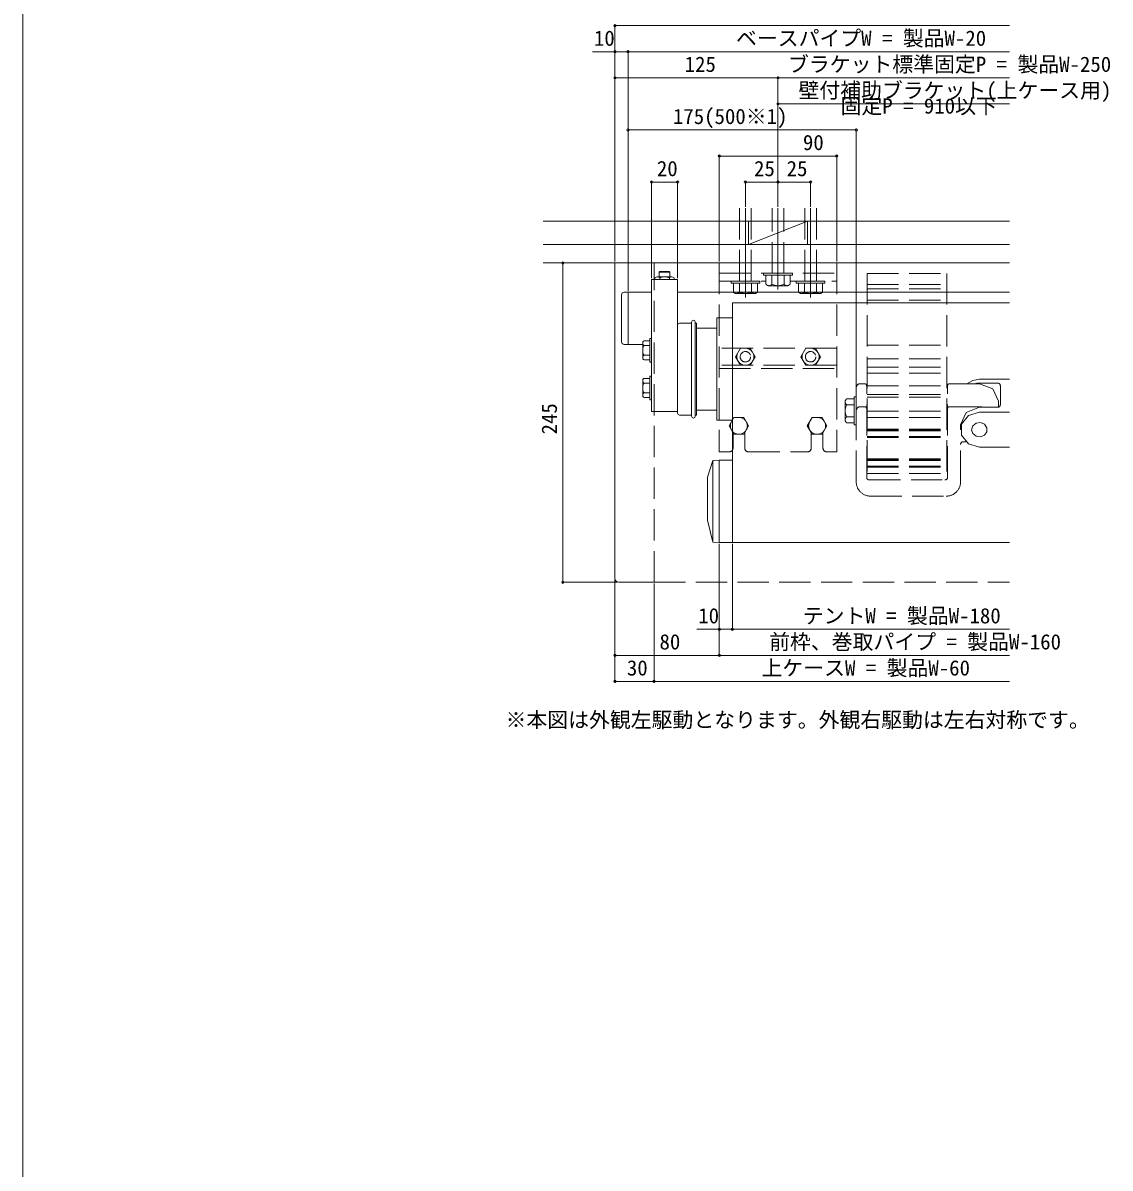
# Model space of a CAD drawing. Units: millimetres, scale not verified. Extents: x -2376 to -396, y -1680 to 1517.
# Drawn here: x -2376 to -1542, y -754 to 125 of the extents above; entities that cross this region are included whole.
import ezdxf
from ezdxf.enums import TextEntityAlignment as Align

# ---------------------------------------------------------------- set-up
doc = ezdxf.new("R2010")
doc.units = ezdxf.units.MM
doc.header["$LTSCALE"] = 8
doc.linetypes.add('CHAIN2', pattern=[12, 9, -1, 1, -1])
doc.linetypes.add('DASHED3', pattern=[4, 3, -1])
doc.layers.add('0-1_USER1', color=7, linetype='Continuous')
for name, color, linetype, lineweight in [('0-2_YKK_ZWAK', 7, 'Continuous', 9), ('0-3_YKK_12', 2, 'Continuous', 9), ('0-4_YKK_13', 4, 'DASHED3', 9), ('0-5_YKK_A1', 4, 'DASHED3', 9), ('0-6_YKK_D', 6, 'Continuous', 9), ('0-7_YSS_K', 3, 'Continuous', 9)]:
    doc.layers.add(name, color=color, linetype=linetype, lineweight=lineweight)
doc.styles.add('ＭＳ ゴシック', font='')
doc.styles.get('ＭＳ ゴシック').set_extended_font_data('MS Gothic')

msp = doc.modelspace()

# ---------------------------------------------------------------- linework, layer by layer
at = {"layer": '0-2_YKK_ZWAK'}
msp.add_line((-2376, -1680), (-2376, 1440), dxfattribs=at)
at = {"layer": '0-3_YKK_12', "linetype": 'CHAIN2'}
for p, q in [((-1822, -85.788), (-1822, -17.289)), ((-1797, -79.777), (-1797, -17.289)), ((-1772, -85.788), (-1772, -17.289))]:
    msp.add_line(p, q, dxfattribs=at)
at = {"layer": '0-3_YKK_12'}
for p, q in [((-1912, -81.789), (-1894, -81.789)), ((-1874, -81.789), (-1619.5, -81.789)), ((-1912, -121.789), (-1900.7, -121.789)), ((-1842, -210.56), (-1832, -210.56)), ((-1842, -273.759), (-1619.5, -273.759))]:
    msp.add_line(p, q, dxfattribs=at)
at = {"layer": '0-4_YKK_13'}
for p, q in [((-1826.5, -73.288), (-1826.5, -17.289)), ((-1817.5, -73.288), (-1817.5, -17.289)), ((-1801.5, -67.277), (-1801.5, -17.289)), ((-1792.5, -67.277), (-1792.5, -17.289)), ((-1776.5, -73.288), (-1776.5, -17.289)), ((-1767.5, -73.288), (-1767.5, -17.289)), ((-1892, -304.289), (-1892, -59.289)), ((-1842, -59.289), (-1752, -59.289)), ((-1842, -59.289), (-1842, -204.289)), ((-1752, -59.289), (-1752, -204.289)), ((-1842, -67.288), (-1752, -67.288)), ((-1808, -67.277), (-1808, -68.777)), ((-1808, -67.277), (-1786, -67.277)), ((-1808, -68.777), (-1786, -68.777)), ((-1806.238, -75.577), (-1806.238, -68.777)), ((-1801.619, -75.577), (-1801.619, -68.777)), ((-1792.381, -75.577), (-1792.381, -68.777)), ((-1787.762, -75.577), (-1787.762, -68.777)), ((-1786, -67.277), (-1786, -68.777)), ((-1842, -73.288), (-1806.238, -73.288)), ((-1833, -73.288), (-1833, -74.788)), ((-1833, -73.288), (-1811, -73.288)), ((-1833, -74.788), (-1811, -74.788)), ((-1831.238, -81.588), (-1831.238, -74.788)), ((-1826.619, -81.588), (-1826.619, -74.788)), ((-1817.381, -81.588), (-1817.381, -74.788)), ((-1812.762, -81.588), (-1812.762, -74.788)), ((-1811, -73.288), (-1811, -74.788)), ((-1803.928, -76.777), (-1790.072, -76.777)), ((-1787.762, -73.288), (-1752, -73.288)), ((-1783, -73.288), (-1783, -74.788)), ((-1783, -73.288), (-1761, -73.288)), ((-1783, -74.788), (-1761, -74.788)), ((-1781.238, -81.588), (-1781.238, -74.788)), ((-1776.619, -81.588), (-1776.619, -74.788)), ((-1767.381, -81.588), (-1767.381, -74.788)), ((-1762.762, -81.588), (-1762.762, -74.788)), ((-1761, -73.288), (-1761, -74.788)), ((-1828.928, -82.788), (-1815.072, -82.788)), ((-1778.928, -82.788), (-1765.072, -82.788)), ((-1752, -124.788), (-1842, -124.788)), ((-1825.753, -124.788), (-1829.506, -131.288)), ((-1829.506, -131.288), (-1825.753, -137.788)), ((-1825.753, -124.788), (-1818.247, -124.788)), ((-1818.247, -124.788), (-1814.494, -131.288)), ((-1814.494, -131.288), (-1818.247, -137.788)), ((-1775.753, -124.788), (-1779.506, -131.288)), ((-1779.506, -131.288), (-1775.753, -137.788)), ((-1764.494, -131.288), (-1768.247, -137.788)), ((-1752, -137.788), (-1842, -137.788)), ((-1842, -140.288), (-1752, -140.288)), ((-1825.753, -137.788), (-1818.247, -137.788)), ((-1775.753, -137.788), (-1768.247, -137.788)), ((-1830.753, -177.789), (-1834.506, -184.289)), ((-1834.506, -184.289), (-1830.753, -190.789)), ((-1830.753, -177.789), (-1823.247, -177.789)), ((-1823.247, -177.789), (-1819.494, -184.289)), ((-1819.494, -184.289), (-1823.247, -190.789)), ((-1770.753, -177.789), (-1774.506, -184.289)), ((-1770.753, -177.789), (-1763.247, -177.789)), ((-1763.247, -177.789), (-1759.494, -184.289)), ((-1759.494, -184.289), (-1763.247, -190.789)), ((-1831.5, -189.495), (-1831.5, -201.289)), ((-1830.753, -190.789), (-1823.247, -190.789)), ((-1822.5, -189.495), (-1822.5, -201.289)), ((-1771.5, -189.495), (-1771.5, -201.289)), ((-1762.5, -189.495), (-1762.5, -201.289)), ((-1842, -204.289), (-1834.5, -204.289)), ((-1819.5, -204.289), (-1774.5, -204.289)), ((-1759.5, -204.289), (-1752, -204.289))]:
    msp.add_line(p, q, dxfattribs=at)
at = {"layer": '0-4_YKK_13', "linetype": 'Continuous'}
for p, q in [((-1892, -59.289), (-1922, -59.289)), ((-1922, -301.289), (-1922, -59.289)), ((-1889.543, -69.989), (-1878.457, -69.989)), ((-1887.5, -65.94), (-1888, -66.44)), ((-1888, -69.989), (-1888, -66.44)), ((-1888, -66.44), (-1880, -66.44)), ((-1880.5, -65.94), (-1887.5, -65.94)), ((-1880.5, -65.94), (-1880, -66.44)), ((-1880, -69.989), (-1880, -66.44)), ((-1891.39, -70.989), (-1891.39, -71.989)), ((-1887.695, -70.989), (-1887.695, -71.989)), ((-1880.305, -70.989), (-1880.305, -71.989)), ((-1876.61, -70.989), (-1876.61, -71.989)), ((-1917, -83.789), (-1917, -119.789)), ((-1915, -81.789), (-1912, -81.789)), ((-1912, -81.789), (-1912, -121.789)), ((-1832, -273.759), (-1832, -89.839)), ((-1832, -89.839), (-1619.5, -89.839)), ((-1863.2, -176.889), (-1863.2, -104.689)), ((-1860.4, -176.889), (-1860.4, -104.689)), ((-1844, -101.539), (-1842, -101.539)), ((-1844, -180.039), (-1844, -101.539)), ((-1842, -101.539), (-1832, -101.539)), ((-1874, -107.039), (-1874, -174.539)), ((-1872.5, -105.539), (-1863.2, -105.539)), ((-1860.4, -105.539), (-1859.4, -105.539)), ((-1859.4, -176.039), (-1859.4, -105.539)), ((-1859.4, -109.289), (-1844, -109.289)), ((-1915, -121.789), (-1912, -121.789)), ((-1900.7, -120.803), (-1900.7, -122.651)), ((-1899.7, -118.956), (-1895.2, -118.956)), ((-1899.7, -122.651), (-1895.2, -122.651)), ((-1895.2, -117.346), (-1894, -117.346)), ((-1895.2, -135.346), (-1895.2, -117.346)), ((-1895.2, -118.956), (-1895.2, -133.736)), ((-1874, -115.78), (-1874, -173.789)), ((-1899.7, -130.041), (-1895.2, -130.041)), ((-1894, -130.115), (-1894, -148.115)), ((-1899.7, -133.736), (-1895.2, -133.736)), ((-1894, -135.346), (-1895.2, -135.346)), ((-1894, -133.463), (-1894, -151.463)), ((-1899.7, -147.843), (-1895.2, -147.843)), ((-1895.2, -146.233), (-1894, -146.233)), ((-1895.2, -164.233), (-1895.2, -146.233)), ((-1895.2, -147.843), (-1895.2, -162.623)), ((-1900.7, -149.69), (-1900.7, -151.538)), ((-1900.7, -151.538), (-1900.7, -158.928)), ((-1899.7, -151.538), (-1895.2, -151.538)), ((-1900.7, -158.928), (-1900.7, -160.775)), ((-1899.7, -158.928), (-1895.2, -158.928)), ((-1899.7, -162.623), (-1895.2, -162.623)), ((-1894, -164.233), (-1895.2, -164.233)), ((-1859.4, -172.289), (-1844, -172.289)), ((-1872.5, -176.039), (-1863.2, -176.039)), ((-1860.4, -176.039), (-1859.4, -176.039)), ((-1844, -180.039), (-1842, -180.039)), ((-1842, -180.039), (-1832, -180.039)), ((-1847, -210.822), (-1851, -223.559)), ((-1847, -210.822), (-1842, -210.56)), ((-1847, -210.822), (-1847, -273.497)), ((-1842, -210.56), (-1842, -273.759)), ((-1851, -223.559), (-1851, -256.759)), ((-1851, -256.759), (-1847, -273.497)), ((-1847, -273.497), (-1842, -273.759)), ((-1892, -304.289), (-1919, -304.289))]:
    msp.add_line(p, q, dxfattribs=at)
at = {"layer": '0-4_YKK_13', "color": 5}
for p, q in [((-1728.5, -67.294), (-1667.5, -67.294)), ((-1728.5, -67.294), (-1728.5, -220.794)), ((-1667.5, -67.294), (-1667.5, -220.794)), ((-1728.5, -75.794), (-1667.5, -75.794)), ((-1728.5, -79.294), (-1667.5, -79.294)), ((-1728.5, -87.794), (-1667.5, -87.794)), ((-1728.5, -122.399), (-1667.5, -122.399)), ((-1728.5, -132.838), (-1667.5, -132.838)), ((-1728.5, -139.252), (-1667.5, -139.252)), ((-1728.5, -143.883), (-1667.5, -143.883)), ((-1642.5, -148.511), (-1619.5, -148.511)), ((-1737, -227.203), (-1737, -154.976)), ((-1734, -151.977), (-1730.5, -151.977)), ((-1729, -223.785), (-1729, -153.477)), ((-1728.5, -153.496), (-1667.5, -153.496)), ((-1667, -223.785), (-1667, -153.477)), ((-1665.5, -151.977), (-1642.5, -151.977)), ((-1642.5, -151.508), (-1628.5, -151.508)), ((-1626.5, -153.508), (-1626.5, -168.07)), ((-1745.5, -165.822), (-1745.5, -179.679)), ((-1744.3, -163.513), (-1738.5, -163.513)), ((-1737, -161.951), (-1738.5, -161.951)), ((-1738.5, -161.951), (-1738.5, -183.55)), ((-1738.5, -163.513), (-1738.5, -181.988)), ((-1737, -160.121), (-1737, -181.72)), ((-1728.5, -160.244), (-1667.5, -160.244)), ((-1728.5, -162.32), (-1667.5, -162.32)), ((-1628, -170.006), (-1628, -165.421)), ((-1744.3, -168.132), (-1738.5, -168.132)), ((-1734, -169.601), (-1730.5, -169.601)), ((-1728.5, -173.137), (-1667.5, -173.137)), ((-1665.5, -169.601), (-1642.5, -169.601)), ((-1642.5, -170.07), (-1628.5, -170.07)), ((-1642.5, -173.816), (-1619.5, -173.816)), ((-1744.3, -177.369), (-1738.5, -177.369)), ((-1744.3, -181.988), (-1738.5, -181.988)), ((-1737, -183.55), (-1738.5, -183.55)), ((-1728.5, -177.908), (-1667.5, -177.908)), ((-1657, -183.514), (-1657, -187.26)), ((-1728.5, -186.718), (-1667.5, -186.718)), ((-1728.5, -187.488), (-1667.5, -187.488)), ((-1728.5, -188.095), (-1667.5, -188.095)), ((-1728.5, -192.387), (-1667.5, -192.387)), ((-1728.5, -193.106), (-1667.5, -193.106)), ((-1657, -227.203), (-1657, -198.49)), ((-1655, -196.49), (-1653.043, -196.49)), ((-1642.5, -200.704), (-1619.5, -200.704)), ((-1728.5, -209.571), (-1667.5, -209.571)), ((-1728.5, -210.34), (-1667.5, -210.34)), ((-1728.5, -210.948), (-1667.5, -210.948)), ((-1728.5, -215.24), (-1667.5, -215.24)), ((-1728.5, -215.959), (-1667.5, -215.959)), ((-1728.5, -220.794), (-1667.5, -220.794)), ((-1727, -225.785), (-1669, -225.785)), ((-1726, -238.203), (-1668, -238.203))]:
    msp.add_line(p, q, dxfattribs=at)
at = {"layer": '0-4_YKK_13', "color": 7, "linetype": 'Continuous'}
for p, q in [((-1894, -71.989), (-1874, -71.989)), ((-1894, -173.217), (-1894, -71.989)), ((-1874, -173.217), (-1874, -71.989)), ((-1894, -173.217), (-1874, -173.217))]:
    msp.add_line(p, q, dxfattribs=at)
at = {"layer": '0-4_YKK_13', "linetype": 'Continuous'}
for points in [[(-1887.695, -70.989), (-1887.943, -70.489), (-1888.619, -70.123), (-1889.543, -69.989), (-1890.466, -70.123), (-1891.143, -70.489), (-1891.39, -70.989)], [(-1880.305, -70.989), (-1880.8, -70.489), (-1882.152, -70.123), (-1884, -69.989), (-1885.848, -70.123), (-1887.2, -70.489), (-1887.695, -70.989)], [(-1876.61, -70.989), (-1876.857, -70.489), (-1877.534, -70.123), (-1878.457, -69.989), (-1879.381, -70.123), (-1880.057, -70.489), (-1880.305, -70.989)], [(-1899.7, -118.956), (-1900.2, -119.203), (-1900.566, -119.879), (-1900.7, -120.803), (-1900.566, -121.727), (-1900.2, -122.403), (-1899.7, -122.651)], [(-1900.7, -122.651), (-1900.7, -130.041), (-1900.7, -131.888)], [(-1899.7, -122.651), (-1900.288, -123.356), (-1900.651, -125.204), (-1900.651, -127.487), (-1900.288, -129.335), (-1899.7, -130.041)], [(-1899.7, -130.041), (-1900.2, -130.288), (-1900.566, -130.964), (-1900.7, -131.888), (-1900.566, -132.812), (-1900.2, -133.488), (-1899.7, -133.736)], [(-1899.7, -147.843), (-1900.2, -148.09), (-1900.566, -148.766), (-1900.7, -149.69), (-1900.566, -150.614), (-1900.2, -151.29), (-1899.7, -151.538)], [(-1899.7, -151.538), (-1900.288, -152.243), (-1900.651, -154.091), (-1900.651, -156.375), (-1900.288, -158.222), (-1899.7, -158.928)], [(-1899.7, -158.928), (-1900.2, -159.175), (-1900.566, -159.852), (-1900.7, -160.775), (-1900.566, -161.699), (-1900.2, -162.375), (-1899.7, -162.623)]]:
    msp.add_lwpolyline(points, dxfattribs=at)
at = {"layer": '0-4_YKK_13'}
for points in [[(-1775.753, -124.788), (-1768.247, -124.788), (-1764.494, -131.288)], [(-1774.506, -184.289), (-1770.753, -190.789), (-1763.247, -190.789)]]:
    msp.add_lwpolyline(points, dxfattribs=at)
at = {"layer": '0-4_YKK_13', "color": 5, "linetype": 'Continuous'}
for points in [[(-1642.5, -148.511), (-1647.705, -149.407), (-1652.217, -151.977)], [(-1642.5, -151.508), (-1644.414, -151.626), (-1646.294, -151.977)], [(-1628, -165.421), (-1632.247, -155.914), (-1642.5, -151.977)], [(-1642.5, -170.07), (-1652.753, -174.007), (-1657, -183.514)], [(-1642.5, -173.816), (-1651.023, -176.383), (-1656.291, -183.106), (-1656.291, -191.415), (-1651.023, -198.137), (-1642.5, -200.704)], [(-1638.706, -170.07), (-1640.586, -169.719), (-1642.5, -169.601)]]:
    msp.add_lwpolyline(points, dxfattribs=at)
msp.add_lwpolyline([(-1648.5, -187.26), (-1647.548, -190.268), (-1644.993, -192.32), (-1641.646, -192.766), (-1638.571, -191.464), (-1636.743, -188.827), (-1636.743, -185.693), (-1638.571, -183.055), (-1641.646, -181.754), (-1644.993, -182.2), (-1647.548, -184.252)], close=True, dxfattribs=at)
at = {"layer": '0-4_YKK_13'}
for centre, radius in [((-1822, -131.288), 6.5), ((-1822, -131.288), 4), ((-1772, -131.288), 6.5), ((-1772, -131.288), 4), ((-1827, -184.289), 6.5), ((-1767, -184.289), 6.5)]:
    msp.add_circle(centre, radius, dxfattribs=at)
for centre, radius, start, end in [((-1803.928, -73.955), 2.822, 215.08585, 324.91414), ((-1797, -67.288), 9.489, 240.87221, 299.12778), ((-1790.072, -73.955), 2.822, 215.08585, 324.91414), ((-1828.928, -79.966), 2.822, 215.08585, 324.91414), ((-1822, -73.299), 9.489, 240.87221, 299.12778), ((-1815.072, -79.966), 2.822, 215.08585, 324.91414), ((-1778.928, -79.966), 2.822, 215.08585, 324.91414), ((-1772, -73.299), 9.489, 240.87221, 299.12778), ((-1765.072, -79.966), 2.822, 215.08585, 324.91414), ((-1834.5, -201.289), 3, 270, 0), ((-1819.5, -201.289), 3, 180, 270), ((-1774.5, -201.289), 3, 270, 0), ((-1759.5, -201.289), 3, 180, 270)]:
    msp.add_arc(centre, radius, start, end, dxfattribs=at)
at = {"layer": '0-4_YKK_13', "linetype": 'Continuous'}
for centre, radius, start, end in [((-1915, -83.789), 2, 90, 180), ((-1861.8, -104.689), 1.4, 0, 180), ((-1872.5, -107.039), 1.5, 90, 180), ((-1915, -119.789), 2, 180, 270), ((-1872.5, -174.539), 1.5, 180, 270), ((-1861.8, -176.889), 1.4, 180, 0), ((-1919, -301.289), 3, 180, 270)]:
    msp.add_arc(centre, radius, start, end, dxfattribs=at)
at = {"layer": '0-4_YKK_13', "color": 5}
for centre, radius, start, end in [((-1734, -154.976), 3, 90, 180), ((-1730.5, -153.477), 1.5, 0, 90), ((-1665.5, -153.477), 1.5, 90, 180), ((-1628.5, -153.508), 2, 0, 90), ((-1742.678, -165.822), 2.822, 125.08585, 234.91414), ((-1736.011, -172.75), 9.489, 150.87221, 209.12778), ((-1734, -172.601), 3, 90, 180), ((-1730.5, -171.101), 1.5, 0, 90), ((-1665.5, -171.101), 1.5, 90, 180), ((-1628.5, -168.07), 2, 270, 0), ((-1742.678, -179.679), 2.822, 125.08585, 234.91414), ((-1655, -198.49), 2, 90, 180), ((-1726, -227.203), 11, 180, 270), ((-1727, -223.785), 2, 180, 270), ((-1669, -223.785), 2, 270, 0), ((-1668, -227.203), 11, 270, 0)]:
    msp.add_arc(centre, radius, start, end, dxfattribs=at)
at = {"layer": '0-5_YKK_A1'}
for p, q in [((-1892, -59.289), (-1619.5, -59.289)), ((-1892, -304.289), (-1619.5, -304.289))]:
    msp.add_line(p, q, dxfattribs=at)
at = {"layer": '0-6_YKK_D'}
for p, q in [((-1922, -58.309), (-1922, 123.711)), ((-1922, 122.711), (-1619.5, 122.711)), ((-1922, 102.711), (-1939.133, 102.711)), ((-1922, -58.309), (-1922, 103.711)), ((-1912, 102.711), (-1922, 102.711)), ((-1912, -80.789), (-1912, 103.711)), ((-1912, -80.789), (-1912, 103.711)), ((-1912, 102.711), (-1619.5, 102.711)), ((-1922, -58.289), (-1922, 83.711)), ((-1797, 82.711), (-1922, 82.711)), ((-1797, -16.289), (-1797, 83.711)), ((-1797, -16.289), (-1797, 83.711)), ((-1797, 82.711), (-1619.5, 82.711)), ((-1797, -16.289), (-1797, 63.711)), ((-1797, 62.711), (-1619.5, 62.711)), ((-1912, -80.789), (-1912, 43.711)), ((-1912, 42.711), (-1737, 42.711)), ((-1737, -153.976), (-1737, 43.711)), ((-1842, -58.289), (-1842, 23.711)), ((-1842, 22.711), (-1752, 22.711)), ((-1752, -58.289), (-1752, 23.711)), ((-1894, -70.989), (-1894, 3.711)), ((-1874, 2.711), (-1894, 2.711)), ((-1874, -70.989), (-1874, 3.711)), ((-1822, -16.289), (-1822, 3.711)), ((-1822, 2.711), (-1797, 2.711)), ((-1797, -16.289), (-1797, 3.711)), ((-1797, -16.289), (-1797, 3.711)), ((-1772, 2.711), (-1797, 2.711)), ((-1772, -16.289), (-1772, 3.711)), ((-1943, -59.289), (-1963, -59.289)), ((-1962, -59.289), (-1962, -304.289)), ((-1842, -274.759), (-1842, -341.331)), ((-1842, -274.759), (-1842, -361.331)), ((-1842, -274.759), (-1842, -361.331)), ((-1832, -274.759), (-1832, -341.331)), ((-1832, -274.759), (-1832, -341.331)), ((-1920, -304.289), (-1963, -304.289)), ((-1922, -302.289), (-1922, -361.331)), ((-1922, -302.289), (-1922, -381.331)), ((-1892, -305.289), (-1892, -381.331)), ((-1892, -305.289), (-1892, -381.331)), ((-1842, -340.331), (-1859.133, -340.331)), ((-1832, -340.331), (-1842, -340.331)), ((-1832, -340.331), (-1619.5, -340.331)), ((-1842, -360.331), (-1922, -360.331)), ((-1842, -360.331), (-1619.5, -360.331)), ((-1922, -380.331), (-1892, -380.331)), ((-1892, -380.331), (-1619.5, -380.331))]:
    msp.add_line(p, q, dxfattribs=at)
for centre in [(-1922, 122.711), (-1922, 102.711), (-1912, 102.711), (-1912, 102.711), (-1922, 82.711), (-1797, 82.711), (-1797, 82.711), (-1797, 62.711), (-1912, 42.711), (-1737, 42.711), (-1842, 22.711), (-1752, 22.711), (-1894, 2.711), (-1874, 2.711), (-1822, 2.711), (-1797, 2.711), (-1797, 2.711), (-1772, 2.711), (-1962, -59.289), (-1962, -304.289), (-1842, -340.331), (-1832, -340.331), (-1832, -340.331), (-1922, -360.331), (-1842, -360.331), (-1842, -360.331), (-1922, -380.331), (-1892, -380.331), (-1892, -380.331)]:
    msp.add_circle(centre, 0.85, dxfattribs=at)
at = {"layer": '0-7_YSS_K'}
for p, q in [((-1977, -27.289), (-1619.5, -27.289)), ((-1819.5, -27.289), (-1819.5, -45.289)), ((-1774.5, -45.289), (-1774.5, -27.289)), ((-1977, -45.289), (-1619.5, -45.289)), ((-1977, -45.289), (-1619.5, -45.289)), ((-1819.5, -45.289), (-1774.5, -45.289)), ((-1977, -59.289), (-1619.5, -59.289))]:
    msp.add_line(p, q, dxfattribs=at)
msp.add_lwpolyline([(-1819.5, -45.289), (-1774.5, -27.289), (-1819.5, -27.289)], dxfattribs=at)

# ---------------------------------------------------------------- texts
at = {"layer": '0-1_USER1', "color": 4, "style": 'ＭＳ ゴシック'}
msp.add_text('※本図は外観左駆動となります。外観右駆動は左右対称です。', height=11.73, dxfattribs=at).set_placement((-2005.9, -419.169), align=Align.BOTTOM_LEFT)
at = {"layer": '0-6_YKK_D', "color": 4, "style": 'ＭＳ ゴシック'}
for s, p in [('10', (-1938.133, 103.711)), ('ベースパイプW = 製品W-20', (-1829.217, 103.711)), ('125', (-1868.567, 83.711)), ('ブラケット標準固定P = 製品W-250', (-1789.317, 83.711)), ('壁付補助ブラケット(上ケース用)', (-1781.317, 63.711)), ('固定P = 910以下', (-1749.05, 51.711)), ('175(500※1)', (-1877.567, 43.711)), ('90', (-1777.867, 23.711)), ('20', (-1889.867, 3.711)), ('25', (-1815.367, 3.711)), ('25', (-1790.367, 3.711)), ('10', (-1858.133, -339.331)), ('テントW = 製品W-180', (-1778.017, -339.331)), ('前枠、巻取パイプ = 製品W-160', (-1803.817, -359.331)), ('80', (-1887.867, -359.331)), ('30', (-1912.867, -379.331)), ('上ケースW = 製品W-60', (-1809.617, -379.331))]:
    msp.add_text(s, height=11.73, dxfattribs=at).set_placement(p, align=Align.BOTTOM_LEFT)
msp.add_text('245', height=11.73, rotation=90, dxfattribs=at).set_placement((-1963, -190.856), align=Align.BOTTOM_LEFT)

doc.saveas('drawing.dxf')
